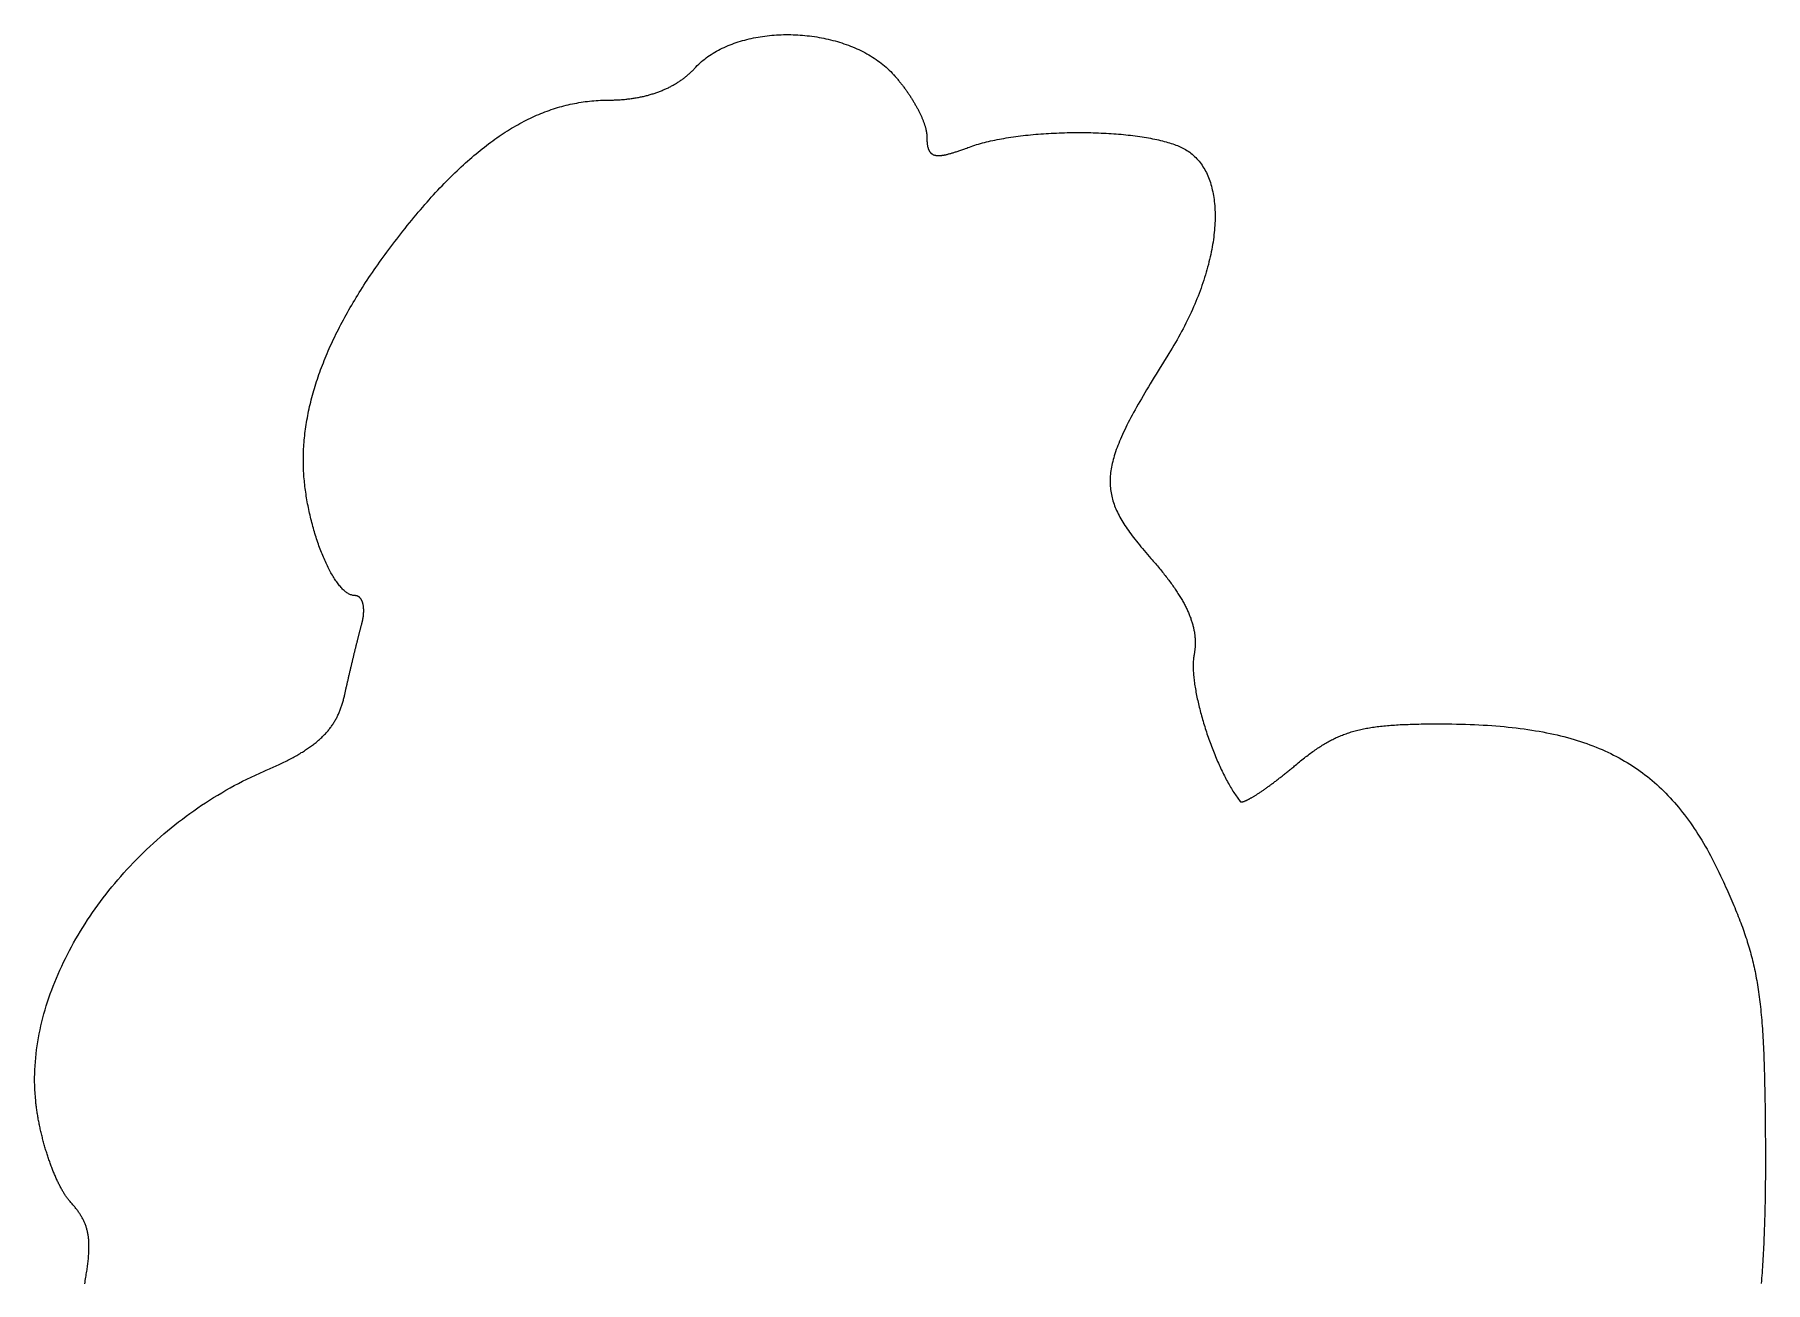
# Model space of a CAD drawing. Extents: x 106.2 to 144.7, y 114.2 to 169.2.
# Drawn here: x 106.52 to 144.71, y 141.69 to 169.22 of the extents above; entities that cross this region are included whole.
import ezdxf

# ---------------------------------------------------------------- set-up
doc = ezdxf.new("R2010")
doc.units = 0
doc.layers.get('0').update_dxf_attribs({"linetype": 'CONTINUOUS'})

msp = doc.modelspace()

# ---------------------------------------------------------------- linework, layer by layer
at = {"color": 7}
msp.add_polyline3d([(107.62, 141.66, 0), (107.627, 141.696, 0), (107.633, 141.732, 0), (107.639, 141.767, 0), (107.645, 141.802, 0), (107.651, 141.835, 0), (107.656, 141.869, 0), (107.662, 141.902, 0), (107.667, 141.934, 0), (107.671, 141.966, 0), (107.676, 141.997, 0), (107.68, 142.028, 0), (107.684, 142.058, 0), (107.688, 142.088, 0), (107.692, 142.117, 0), (107.695, 142.146, 0), (107.698, 142.175, 0), (107.701, 142.202, 0), (107.703, 142.23, 0), (107.705, 142.257, 0), (107.707, 142.284, 0), (107.709, 142.31, 0), (107.711, 142.336, 0), (107.712, 142.361, 0), (107.713, 142.386, 0), (107.714, 142.411, 0), (107.714, 142.435, 0), (107.715, 142.459, 0), (107.715, 142.482, 0), (107.714, 142.505, 0), (107.714, 142.528, 0), (107.713, 142.551, 0), (107.712, 142.573, 0), (107.711, 142.595, 0), (107.709, 142.616, 0), (107.708, 142.637, 0), (107.706, 142.658, 0), (107.703, 142.679, 0), (107.701, 142.699, 0), (107.698, 142.719, 0), (107.695, 142.739, 0), (107.691, 142.759, 0), (107.688, 142.778, 0), (107.684, 142.797, 0), (107.68, 142.816, 0), (107.675, 142.835, 0), (107.67, 142.853, 0), (107.665, 142.872, 0), (107.66, 142.89, 0), (107.655, 142.908, 0), (107.649, 142.925, 0), (107.643, 142.943, 0), (107.636, 142.96, 0), (107.63, 142.978, 0), (107.623, 142.995, 0), (107.616, 143.012, 0), (107.608, 143.029, 0), (107.6, 143.046, 0), (107.592, 143.062, 0), (107.584, 143.079, 0), (107.576, 143.095, 0), (107.567, 143.112, 0), (107.558, 143.128, 0), (107.548, 143.144, 0), (107.538, 143.161, 0), (107.528, 143.177, 0), (107.518, 143.193, 0), (107.508, 143.209, 0), (107.497, 143.225, 0), (107.486, 143.241, 0), (107.474, 143.258, 0), (107.463, 143.274, 0), (107.451, 143.29, 0), (107.438, 143.306, 0), (107.426, 143.322, 0), (107.413, 143.339, 0), (107.4, 143.355, 0), (107.386, 143.371, 0), (107.373, 143.388, 0), (107.358, 143.404, 0), (107.344, 143.421, 0), (107.33, 143.437, 0), (107.315, 143.454, 0), (107.3, 143.471, 0), (107.29, 143.482, 0), (107.28, 143.494, 0), (107.27, 143.506, 0), (107.26, 143.518, 0), (107.25, 143.531, 0), (107.24, 143.544, 0), (107.23, 143.558, 0), (107.22, 143.572, 0), (107.21, 143.586, 0), (107.2, 143.6, 0), (107.19, 143.615, 0), (107.18, 143.631, 0), (107.17, 143.646, 0), (107.16, 143.662, 0), (107.15, 143.679, 0), (107.14, 143.695, 0), (107.13, 143.712, 0), (107.12, 143.73, 0), (107.11, 143.747, 0), (107.1, 143.765, 0), (107.09, 143.784, 0), (107.081, 143.802, 0), (107.071, 143.821, 0), (107.061, 143.84, 0), (107.051, 143.859, 0), (107.042, 143.879, 0), (107.032, 143.899, 0), (107.022, 143.919, 0), (107.013, 143.94, 0), (107.003, 143.96, 0), (106.994, 143.981, 0), (106.984, 144.003, 0), (106.975, 144.024, 0), (106.965, 144.046, 0), (106.956, 144.068, 0), (106.947, 144.09, 0), (106.937, 144.112, 0), (106.928, 144.135, 0), (106.919, 144.158, 0), (106.91, 144.181, 0), (106.901, 144.204, 0), (106.892, 144.227, 0), (106.883, 144.251, 0), (106.874, 144.275, 0), (106.865, 144.298, 0), (106.857, 144.323, 0), (106.848, 144.347, 0), (106.84, 144.371, 0), (106.831, 144.396, 0), (106.823, 144.421, 0), (106.814, 144.446, 0), (106.806, 144.471, 0), (106.798, 144.496, 0), (106.79, 144.521, 0), (106.782, 144.547, 0), (106.774, 144.572, 0), (106.766, 144.598, 0), (106.758, 144.624, 0), (106.75, 144.65, 0), (106.743, 144.676, 0), (106.735, 144.702, 0), (106.728, 144.728, 0), (106.721, 144.755, 0), (106.713, 144.781, 0), (106.706, 144.808, 0), (106.699, 144.834, 0), (106.692, 144.861, 0), (106.686, 144.887, 0), (106.679, 144.914, 0), (106.672, 144.941, 0), (106.666, 144.968, 0), (106.659, 144.995, 0), (106.653, 145.022, 0), (106.647, 145.049, 0), (106.641, 145.076, 0), (106.635, 145.103, 0), (106.629, 145.13, 0), (106.624, 145.157, 0), (106.618, 145.184, 0), (106.613, 145.211, 0), (106.608, 145.238, 0), (106.602, 145.265, 0), (106.597, 145.292, 0), (106.593, 145.319, 0), (106.588, 145.346, 0), (106.583, 145.373, 0), (106.579, 145.4, 0), (106.574, 145.427, 0), (106.57, 145.453, 0), (106.566, 145.48, 0), (106.562, 145.507, 0), (106.559, 145.534, 0), (106.555, 145.56, 0), (106.552, 145.587, 0), (106.548, 145.613, 0), (106.545, 145.64, 0), (106.539, 145.692, 0), (106.531, 145.777, 0), (106.525, 145.863, 0), (106.52, 145.948, 0), (106.517, 146.034, 0), (106.515, 146.121, 0), (106.515, 146.207, 0), (106.517, 146.294, 0), (106.52, 146.381, 0), (106.525, 146.468, 0), (106.531, 146.556, 0), (106.539, 146.643, 0), (106.548, 146.731, 0), (106.559, 146.819, 0), (106.571, 146.907, 0), (106.585, 146.995, 0), (106.6, 147.083, 0), (106.617, 147.171, 0), (106.635, 147.26, 0), (106.654, 147.348, 0), (106.675, 147.436, 0), (106.697, 147.525, 0), (106.721, 147.613, 0), (106.746, 147.701, 0), (106.773, 147.789, 0), (106.801, 147.878, 0), (106.83, 147.966, 0), (106.861, 148.054, 0), (106.893, 148.142, 0), (106.926, 148.229, 0), (106.961, 148.317, 0), (106.996, 148.405, 0), (107.034, 148.492, 0), (107.072, 148.579, 0), (107.112, 148.666, 0), (107.153, 148.753, 0), (107.195, 148.839, 0), (107.238, 148.925, 0), (107.283, 149.011, 0), (107.329, 149.097, 0), (107.376, 149.182, 0), (107.424, 149.267, 0), (107.474, 149.352, 0), (107.524, 149.436, 0), (107.576, 149.52, 0), (107.629, 149.603, 0), (107.683, 149.687, 0), (107.738, 149.769, 0), (107.794, 149.852, 0), (107.852, 149.933, 0), (107.91, 150.015, 0), (107.97, 150.096, 0), (108.03, 150.176, 0), (108.092, 150.256, 0), (108.155, 150.335, 0), (108.219, 150.414, 0), (108.283, 150.492, 0), (108.349, 150.57, 0), (108.416, 150.647, 0), (108.484, 150.723, 0), (108.552, 150.799, 0), (108.622, 150.874, 0), (108.693, 150.949, 0), (108.764, 151.023, 0), (108.837, 151.096, 0), (108.91, 151.168, 0), (108.985, 151.24, 0), (109.06, 151.311, 0), (109.136, 151.381, 0), (109.213, 151.45, 0), (109.291, 151.519, 0), (109.369, 151.587, 0), (109.449, 151.654, 0), (109.529, 151.72, 0), (109.611, 151.785, 0), (109.693, 151.849, 0), (109.775, 151.913, 0), (109.859, 151.975, 0), (109.943, 152.037, 0), (110.029, 152.098, 0), (110.114, 152.158, 0), (110.201, 152.216, 0), (110.288, 152.274, 0), (110.376, 152.331, 0), (110.465, 152.387, 0), (110.555, 152.442, 0), (110.645, 152.495, 0), (110.736, 152.548, 0), (110.827, 152.599, 0), (110.919, 152.65, 0), (111.012, 152.699, 0), (111.105, 152.747, 0), (111.2, 152.794, 0), (111.294, 152.84, 0), (111.389, 152.885, 0), (111.485, 152.928, 0), (111.582, 152.971, 0), (111.626, 152.99, 0), (111.661, 153.005, 0), (111.696, 153.02, 0), (111.73, 153.036, 0), (111.764, 153.051, 0), (111.797, 153.066, 0), (111.83, 153.081, 0), (111.862, 153.096, 0), (111.894, 153.111, 0), (111.926, 153.126, 0), (111.957, 153.14, 0), (111.988, 153.155, 0), (112.018, 153.17, 0), (112.048, 153.185, 0), (112.077, 153.2, 0), (112.106, 153.215, 0), (112.135, 153.229, 0), (112.163, 153.244, 0), (112.191, 153.259, 0), (112.218, 153.274, 0), (112.245, 153.289, 0), (112.272, 153.303, 0), (112.298, 153.318, 0), (112.324, 153.333, 0), (112.349, 153.348, 0), (112.374, 153.363, 0), (112.399, 153.378, 0), (112.423, 153.392, 0), (112.447, 153.407, 0), (112.47, 153.422, 0), (112.494, 153.437, 0), (112.516, 153.452, 0), (112.539, 153.467, 0), (112.561, 153.482, 0), (112.583, 153.498, 0), (112.604, 153.513, 0), (112.625, 153.528, 0), (112.646, 153.543, 0), (112.666, 153.558, 0), (112.686, 153.574, 0), (112.705, 153.589, 0), (112.725, 153.605, 0), (112.744, 153.62, 0), (112.762, 153.636, 0), (112.781, 153.652, 0), (112.798, 153.667, 0), (112.816, 153.683, 0), (112.833, 153.699, 0), (112.85, 153.715, 0), (112.867, 153.731, 0), (112.883, 153.747, 0), (112.9, 153.763, 0), (112.915, 153.78, 0), (112.931, 153.796, 0), (112.946, 153.813, 0), (112.961, 153.829, 0), (112.975, 153.846, 0), (112.99, 153.863, 0), (113.004, 153.88, 0), (113.017, 153.897, 0), (113.031, 153.914, 0), (113.044, 153.931, 0), (113.057, 153.948, 0), (113.069, 153.966, 0), (113.082, 153.983, 0), (113.094, 154.001, 0), (113.105, 154.019, 0), (113.117, 154.037, 0), (113.128, 154.055, 0), (113.139, 154.073, 0), (113.15, 154.092, 0), (113.16, 154.11, 0), (113.171, 154.129, 0), (113.181, 154.148, 0), (113.19, 154.167, 0), (113.2, 154.186, 0), (113.209, 154.205, 0), (113.218, 154.224, 0), (113.227, 154.244, 0), (113.236, 154.264, 0), (113.244, 154.284, 0), (113.252, 154.304, 0), (113.26, 154.324, 0), (113.268, 154.344, 0), (113.275, 154.365, 0), (113.283, 154.386, 0), (113.29, 154.407, 0), (113.297, 154.428, 0), (113.303, 154.449, 0), (113.31, 154.471, 0), (113.316, 154.492, 0), (113.322, 154.514, 0), (113.328, 154.536, 0), (113.334, 154.559, 0), (113.339, 154.581, 0), (113.345, 154.604, 0), (113.35, 154.625, 0), (113.353, 154.642, 0), (113.357, 154.659, 0), (113.361, 154.677, 0), (113.365, 154.694, 0), (113.369, 154.711, 0), (113.373, 154.729, 0), (113.377, 154.746, 0), (113.381, 154.764, 0), (113.385, 154.782, 0), (113.389, 154.799, 0), (113.393, 154.817, 0), (113.397, 154.835, 0), (113.401, 154.853, 0), (113.405, 154.871, 0), (113.409, 154.89, 0), (113.414, 154.908, 0), (113.418, 154.926, 0), (113.422, 154.944, 0), (113.426, 154.963, 0), (113.431, 154.981, 0), (113.435, 155, 0), (113.439, 155.018, 0), (113.443, 155.037, 0), (113.448, 155.055, 0), (113.452, 155.074, 0), (113.456, 155.092, 0), (113.461, 155.111, 0), (113.465, 155.13, 0), (113.47, 155.148, 0), (113.474, 155.167, 0), (113.478, 155.185, 0), (113.483, 155.204, 0), (113.487, 155.223, 0), (113.491, 155.241, 0), (113.496, 155.26, 0), (113.5, 155.279, 0), (113.505, 155.297, 0), (113.509, 155.316, 0), (113.514, 155.334, 0), (113.518, 155.353, 0), (113.522, 155.371, 0), (113.527, 155.39, 0), (113.531, 155.408, 0), (113.536, 155.426, 0), (113.54, 155.445, 0), (113.544, 155.463, 0), (113.549, 155.481, 0), (113.553, 155.499, 0), (113.557, 155.517, 0), (113.562, 155.535, 0), (113.566, 155.553, 0), (113.57, 155.571, 0), (113.575, 155.588, 0), (113.579, 155.606, 0), (113.583, 155.624, 0), (113.588, 155.641, 0), (113.592, 155.659, 0), (113.596, 155.676, 0), (113.6, 155.693, 0), (113.605, 155.71, 0), (113.609, 155.727, 0), (113.613, 155.744, 0), (113.617, 155.761, 0), (113.621, 155.777, 0), (113.625, 155.794, 0), (113.629, 155.81, 0), (113.633, 155.826, 0), (113.637, 155.842, 0), (113.641, 155.858, 0), (113.645, 155.874, 0), (113.649, 155.89, 0), (113.653, 155.905, 0), (113.657, 155.921, 0), (113.661, 155.936, 0), (113.665, 155.951, 0), (113.668, 155.966, 0), (113.672, 155.98, 0), (113.676, 155.995, 0), (113.679, 156.009, 0), (113.683, 156.023, 0), (113.687, 156.037, 0), (113.69, 156.051, 0), (113.694, 156.065, 0), (113.697, 156.078, 0), (113.701, 156.091, 0), (113.704, 156.104, 0), (113.707, 156.117, 0), (113.711, 156.13, 0), (113.714, 156.142, 0), (113.717, 156.154, 0), (113.72, 156.166, 0), (113.723, 156.178, 0), (113.726, 156.189, 0), (113.729, 156.201, 0), (113.732, 156.212, 0), (113.735, 156.222, 0), (113.738, 156.233, 0), (113.741, 156.243, 0), (113.743, 156.254, 0), (113.746, 156.264, 0), (113.748, 156.275, 0), (113.751, 156.285, 0), (113.753, 156.295, 0), (113.755, 156.305, 0), (113.757, 156.316, 0), (113.759, 156.326, 0), (113.761, 156.336, 0), (113.763, 156.346, 0), (113.764, 156.356, 0), (113.766, 156.366, 0), (113.767, 156.375, 0), (113.769, 156.385, 0), (113.77, 156.395, 0), (113.771, 156.405, 0), (113.772, 156.414, 0), (113.773, 156.424, 0), (113.774, 156.433, 0), (113.774, 156.443, 0), (113.775, 156.452, 0), (113.776, 156.461, 0), (113.776, 156.47, 0), (113.777, 156.479, 0), (113.777, 156.488, 0), (113.777, 156.497, 0), (113.777, 156.506, 0), (113.777, 156.515, 0), (113.777, 156.524, 0), (113.777, 156.532, 0), (113.777, 156.541, 0), (113.776, 156.549, 0), (113.776, 156.558, 0), (113.775, 156.566, 0), (113.774, 156.574, 0), (113.774, 156.582, 0), (113.773, 156.59, 0), (113.772, 156.598, 0), (113.771, 156.606, 0), (113.77, 156.613, 0), (113.769, 156.621, 0), (113.767, 156.629, 0), (113.766, 156.636, 0), (113.765, 156.643, 0), (113.763, 156.65, 0), (113.762, 156.657, 0), (113.76, 156.664, 0), (113.758, 156.671, 0), (113.756, 156.678, 0), (113.754, 156.685, 0), (113.752, 156.691, 0), (113.75, 156.698, 0), (113.748, 156.704, 0), (113.745, 156.71, 0), (113.743, 156.716, 0), (113.741, 156.722, 0), (113.738, 156.728, 0), (113.735, 156.733, 0), (113.733, 156.739, 0), (113.73, 156.744, 0), (113.727, 156.75, 0), (113.724, 156.755, 0), (113.721, 156.76, 0), (113.718, 156.765, 0), (113.715, 156.77, 0), (113.711, 156.774, 0), (113.708, 156.779, 0), (113.705, 156.783, 0), (113.701, 156.787, 0), (113.698, 156.791, 0), (113.694, 156.795, 0), (113.69, 156.799, 0), (113.686, 156.803, 0), (113.682, 156.806, 0), (113.678, 156.81, 0), (113.674, 156.813, 0), (113.67, 156.816, 0), (113.666, 156.819, 0), (113.662, 156.822, 0), (113.657, 156.824, 0), (113.653, 156.827, 0), (113.648, 156.829, 0), (113.644, 156.831, 0), (113.639, 156.833, 0), (113.635, 156.835, 0), (113.63, 156.836, 0), (113.625, 156.838, 0), (113.62, 156.839, 0), (113.615, 156.84, 0), (113.61, 156.841, 0), (113.605, 156.842, 0), (113.599, 156.843, 0), (113.594, 156.843, 0), (113.589, 156.843, 0), (113.583, 156.843, 0), (113.567, 156.844, 0), (113.552, 156.846, 0), (113.536, 156.848, 0), (113.52, 156.852, 0), (113.504, 156.857, 0), (113.488, 156.863, 0), (113.473, 156.869, 0), (113.457, 156.877, 0), (113.44, 156.886, 0), (113.424, 156.895, 0), (113.408, 156.906, 0), (113.392, 156.917, 0), (113.376, 156.93, 0), (113.36, 156.943, 0), (113.343, 156.957, 0), (113.327, 156.973, 0), (113.311, 156.988, 0), (113.295, 157.005, 0), (113.278, 157.023, 0), (113.262, 157.041, 0), (113.246, 157.061, 0), (113.229, 157.081, 0), (113.213, 157.101, 0), (113.197, 157.123, 0), (113.181, 157.145, 0), (113.165, 157.168, 0), (113.149, 157.192, 0), (113.133, 157.216, 0), (113.117, 157.242, 0), (113.101, 157.267, 0), (113.085, 157.294, 0), (113.069, 157.321, 0), (113.054, 157.349, 0), (113.038, 157.377, 0), (113.022, 157.406, 0), (113.007, 157.436, 0), (112.992, 157.466, 0), (112.976, 157.497, 0), (112.961, 157.528, 0), (112.946, 157.56, 0), (112.931, 157.593, 0), (112.917, 157.626, 0), (112.902, 157.659, 0), (112.887, 157.693, 0), (112.873, 157.727, 0), (112.859, 157.762, 0), (112.845, 157.798, 0), (112.831, 157.833, 0), (112.817, 157.869, 0), (112.803, 157.906, 0), (112.79, 157.943, 0), (112.777, 157.98, 0), (112.764, 158.018, 0), (112.751, 158.056, 0), (112.738, 158.095, 0), (112.726, 158.133, 0), (112.713, 158.172, 0), (112.701, 158.212, 0), (112.689, 158.251, 0), (112.678, 158.291, 0), (112.666, 158.331, 0), (112.655, 158.372, 0), (112.644, 158.412, 0), (112.633, 158.453, 0), (112.623, 158.494, 0), (112.612, 158.536, 0), (112.602, 158.577, 0), (112.592, 158.619, 0), (112.583, 158.66, 0), (112.574, 158.702, 0), (112.565, 158.744, 0), (112.556, 158.786, 0), (112.548, 158.828, 0), (112.54, 158.871, 0), (112.532, 158.913, 0), (112.524, 158.955, 0), (112.517, 158.998, 0), (112.51, 159.04, 0), (112.504, 159.083, 0), (112.497, 159.125, 0), (112.491, 159.168, 0), (112.486, 159.21, 0), (112.481, 159.253, 0), (112.476, 159.295, 0), (112.471, 159.337, 0), (112.467, 159.379, 0), (112.463, 159.421, 0), (112.459, 159.463, 0), (112.456, 159.505, 0), (112.453, 159.547, 0), (112.451, 159.589, 0), (112.449, 159.63, 0), (112.447, 159.671, 0), (112.446, 159.712, 0), (112.445, 159.753, 0), (112.445, 159.794, 0), (112.445, 159.838, 0), (112.445, 159.886, 0), (112.446, 159.934, 0), (112.448, 159.982, 0), (112.45, 160.03, 0), (112.452, 160.079, 0), (112.455, 160.127, 0), (112.458, 160.176, 0), (112.462, 160.224, 0), (112.466, 160.273, 0), (112.47, 160.322, 0), (112.475, 160.371, 0), (112.481, 160.42, 0), (112.487, 160.469, 0), (112.493, 160.518, 0), (112.5, 160.567, 0), (112.508, 160.616, 0), (112.516, 160.666, 0), (112.524, 160.715, 0), (112.533, 160.765, 0), (112.542, 160.814, 0), (112.552, 160.864, 0), (112.562, 160.914, 0), (112.573, 160.964, 0), (112.584, 161.014, 0), (112.596, 161.064, 0), (112.608, 161.114, 0), (112.62, 161.164, 0), (112.634, 161.214, 0), (112.647, 161.265, 0), (112.661, 161.315, 0), (112.676, 161.366, 0), (112.69, 161.417, 0), (112.706, 161.467, 0), (112.722, 161.518, 0), (112.738, 161.569, 0), (112.755, 161.62, 0), (112.772, 161.671, 0), (112.79, 161.723, 0), (112.808, 161.774, 0), (112.827, 161.826, 0), (112.846, 161.877, 0), (112.866, 161.929, 0), (112.886, 161.981, 0), (112.907, 162.032, 0), (112.928, 162.084, 0), (112.949, 162.137, 0), (112.971, 162.189, 0), (112.994, 162.241, 0), (113.017, 162.293, 0), (113.04, 162.346, 0), (113.064, 162.399, 0), (113.089, 162.451, 0), (113.114, 162.504, 0), (113.139, 162.557, 0), (113.165, 162.61, 0), (113.191, 162.663, 0), (113.218, 162.716, 0), (113.246, 162.77, 0), (113.273, 162.823, 0), (113.302, 162.877, 0), (113.33, 162.93, 0), (113.36, 162.984, 0), (113.389, 163.038, 0), (113.419, 163.092, 0), (113.45, 163.146, 0), (113.481, 163.201, 0), (113.513, 163.255, 0), (113.545, 163.31, 0), (113.578, 163.364, 0), (113.611, 163.419, 0), (113.644, 163.474, 0), (113.678, 163.529, 0), (113.713, 163.584, 0), (113.748, 163.639, 0), (113.783, 163.694, 0), (113.819, 163.75, 0), (113.856, 163.805, 0), (113.893, 163.861, 0), (113.93, 163.917, 0), (113.968, 163.973, 0), (114.006, 164.029, 0), (114.045, 164.085, 0), (114.085, 164.142, 0), (114.125, 164.198, 0), (114.165, 164.255, 0), (114.206, 164.311, 0), (114.247, 164.368, 0), (114.289, 164.425, 0), (114.331, 164.482, 0), (114.374, 164.54, 0), (114.417, 164.597, 0), (114.461, 164.654, 0), (114.505, 164.712, 0), (114.55, 164.77, 0), (114.595, 164.828, 0), (114.641, 164.886, 0), (114.69, 164.947, 0), (114.739, 165.008, 0), (114.787, 165.068, 0), (114.836, 165.128, 0), (114.884, 165.187, 0), (114.933, 165.245, 0), (114.981, 165.302, 0), (115.03, 165.359, 0), (115.078, 165.415, 0), (115.126, 165.47, 0), (115.174, 165.525, 0), (115.221, 165.579, 0), (115.269, 165.632, 0), (115.317, 165.685, 0), (115.364, 165.736, 0), (115.412, 165.788, 0), (115.459, 165.838, 0), (115.507, 165.888, 0), (115.554, 165.937, 0), (115.601, 165.985, 0), (115.648, 166.033, 0), (115.695, 166.08, 0), (115.742, 166.127, 0), (115.789, 166.172, 0), (115.836, 166.217, 0), (115.883, 166.262, 0), (115.93, 166.305, 0), (115.976, 166.348, 0), (116.023, 166.391, 0), (116.069, 166.432, 0), (116.116, 166.473, 0), (116.162, 166.514, 0), (116.209, 166.553, 0), (116.255, 166.592, 0), (116.301, 166.631, 0), (116.348, 166.668, 0), (116.394, 166.705, 0), (116.44, 166.742, 0), (116.486, 166.777, 0), (116.533, 166.812, 0), (116.579, 166.847, 0), (116.625, 166.881, 0), (116.671, 166.914, 0), (116.717, 166.946, 0), (116.763, 166.978, 0), (116.809, 167.009, 0), (116.855, 167.04, 0), (116.901, 167.069, 0), (116.947, 167.099, 0), (116.993, 167.127, 0), (117.039, 167.155, 0), (117.085, 167.183, 0), (117.131, 167.209, 0), (117.177, 167.235, 0), (117.223, 167.261, 0), (117.269, 167.285, 0), (117.315, 167.31, 0), (117.362, 167.333, 0), (117.408, 167.356, 0), (117.454, 167.378, 0), (117.5, 167.4, 0), (117.546, 167.421, 0), (117.592, 167.441, 0), (117.638, 167.461, 0), (117.685, 167.48, 0), (117.731, 167.499, 0), (117.777, 167.517, 0), (117.823, 167.534, 0), (117.87, 167.551, 0), (117.916, 167.567, 0), (117.963, 167.583, 0), (118.009, 167.597, 0), (118.056, 167.612, 0), (118.102, 167.625, 0), (118.149, 167.638, 0), (118.196, 167.651, 0), (118.243, 167.663, 0), (118.289, 167.674, 0), (118.336, 167.685, 0), (118.383, 167.695, 0), (118.43, 167.704, 0), (118.477, 167.713, 0), (118.525, 167.722, 0), (118.572, 167.729, 0), (118.619, 167.737, 0), (118.667, 167.743, 0), (118.714, 167.749, 0), (118.762, 167.755, 0), (118.809, 167.759, 0), (118.857, 167.764, 0), (118.905, 167.767, 0), (118.953, 167.77, 0), (119.001, 167.773, 0), (119.049, 167.775, 0), (119.097, 167.776, 0), (119.146, 167.777, 0), (119.188, 167.777, 0), (119.213, 167.777, 0), (119.239, 167.778, 0), (119.264, 167.778, 0), (119.289, 167.779, 0), (119.314, 167.78, 0), (119.339, 167.78, 0), (119.363, 167.782, 0), (119.388, 167.783, 0), (119.413, 167.784, 0), (119.437, 167.786, 0), (119.462, 167.788, 0), (119.486, 167.79, 0), (119.51, 167.792, 0), (119.534, 167.794, 0), (119.558, 167.796, 0), (119.582, 167.799, 0), (119.606, 167.802, 0), (119.629, 167.804, 0), (119.653, 167.807, 0), (119.676, 167.811, 0), (119.7, 167.814, 0), (119.723, 167.817, 0), (119.746, 167.821, 0), (119.769, 167.825, 0), (119.792, 167.829, 0), (119.815, 167.833, 0), (119.837, 167.837, 0), (119.86, 167.841, 0), (119.882, 167.846, 0), (119.905, 167.851, 0), (119.927, 167.855, 0), (119.949, 167.86, 0), (119.971, 167.866, 0), (119.993, 167.871, 0), (120.015, 167.876, 0), (120.036, 167.882, 0), (120.058, 167.888, 0), (120.079, 167.894, 0), (120.101, 167.9, 0), (120.122, 167.906, 0), (120.143, 167.912, 0), (120.164, 167.919, 0), (120.184, 167.925, 0), (120.205, 167.932, 0), (120.226, 167.939, 0), (120.246, 167.946, 0), (120.266, 167.953, 0), (120.286, 167.961, 0), (120.306, 167.968, 0), (120.326, 167.976, 0), (120.346, 167.984, 0), (120.366, 167.992, 0), (120.385, 168, 0), (120.404, 168.008, 0), (120.424, 168.016, 0), (120.443, 168.025, 0), (120.462, 168.034, 0), (120.48, 168.042, 0), (120.499, 168.051, 0), (120.517, 168.06, 0), (120.536, 168.07, 0), (120.554, 168.079, 0), (120.572, 168.089, 0), (120.59, 168.098, 0), (120.608, 168.108, 0), (120.626, 168.118, 0), (120.643, 168.128, 0), (120.66, 168.138, 0), (120.678, 168.149, 0), (120.695, 168.159, 0), (120.712, 168.17, 0), (120.728, 168.181, 0), (120.745, 168.192, 0), (120.761, 168.203, 0), (120.778, 168.214, 0), (120.794, 168.225, 0), (120.81, 168.237, 0), (120.826, 168.248, 0), (120.841, 168.26, 0), (120.857, 168.272, 0), (120.872, 168.284, 0), (120.888, 168.296, 0), (120.903, 168.308, 0), (120.918, 168.321, 0), (120.932, 168.333, 0), (120.947, 168.346, 0), (120.961, 168.359, 0), (120.976, 168.372, 0), (120.99, 168.385, 0), (121.004, 168.398, 0), (121.017, 168.412, 0), (121.031, 168.425, 0), (121.044, 168.439, 0), (121.058, 168.452, 0), (121.071, 168.466, 0), (121.084, 168.48, 0), (121.108, 168.506, 0), (121.138, 168.538, 0), (121.169, 168.568, 0), (121.201, 168.598, 0), (121.233, 168.627, 0), (121.267, 168.655, 0), (121.301, 168.683, 0), (121.336, 168.71, 0), (121.373, 168.736, 0), (121.409, 168.762, 0), (121.447, 168.786, 0), (121.485, 168.811, 0), (121.524, 168.834, 0), (121.564, 168.857, 0), (121.604, 168.879, 0), (121.646, 168.9, 0), (121.687, 168.921, 0), (121.73, 168.941, 0), (121.773, 168.96, 0), (121.816, 168.979, 0), (121.86, 168.997, 0), (121.905, 169.014, 0), (121.95, 169.031, 0), (121.996, 169.047, 0), (122.042, 169.062, 0), (122.089, 169.076, 0), (122.136, 169.09, 0), (122.184, 169.103, 0), (122.232, 169.116, 0), (122.28, 169.127, 0), (122.329, 169.138, 0), (122.378, 169.149, 0), (122.428, 169.158, 0), (122.478, 169.167, 0), (122.528, 169.176, 0), (122.578, 169.183, 0), (122.629, 169.19, 0), (122.68, 169.196, 0), (122.731, 169.202, 0), (122.782, 169.207, 0), (122.834, 169.211, 0), (122.886, 169.215, 0), (122.937, 169.217, 0), (122.989, 169.219, 0), (123.042, 169.221, 0), (123.094, 169.222, 0), (123.146, 169.222, 0), (123.199, 169.221, 0), (123.251, 169.22, 0), (123.303, 169.218, 0), (123.356, 169.215, 0), (123.408, 169.212, 0), (123.461, 169.208, 0), (123.513, 169.204, 0), (123.565, 169.198, 0), (123.617, 169.192, 0), (123.669, 169.186, 0), (123.721, 169.178, 0), (123.773, 169.17, 0), (123.824, 169.162, 0), (123.876, 169.152, 0), (123.927, 169.142, 0), (123.978, 169.132, 0), (124.029, 169.12, 0), (124.079, 169.108, 0), (124.129, 169.095, 0), (124.179, 169.082, 0), (124.229, 169.068, 0), (124.278, 169.053, 0), (124.327, 169.038, 0), (124.375, 169.022, 0), (124.423, 169.005, 0), (124.471, 168.988, 0), (124.518, 168.97, 0), (124.565, 168.951, 0), (124.611, 168.931, 0), (124.657, 168.911, 0), (124.702, 168.891, 0), (124.747, 168.869, 0), (124.791, 168.847, 0), (124.834, 168.825, 0), (124.877, 168.801, 0), (124.92, 168.777, 0), (124.961, 168.752, 0), (125.003, 168.727, 0), (125.043, 168.701, 0), (125.083, 168.674, 0), (125.122, 168.647, 0), (125.16, 168.619, 0), (125.198, 168.59, 0), (125.235, 168.561, 0), (125.271, 168.531, 0), (125.306, 168.501, 0), (125.34, 168.469, 0), (125.374, 168.437, 0), (125.407, 168.405, 0), (125.437, 168.373, 0), (125.45, 168.359, 0), (125.463, 168.345, 0), (125.476, 168.331, 0), (125.489, 168.316, 0), (125.502, 168.302, 0), (125.515, 168.287, 0), (125.528, 168.273, 0), (125.54, 168.258, 0), (125.553, 168.243, 0), (125.565, 168.228, 0), (125.578, 168.213, 0), (125.59, 168.198, 0), (125.603, 168.183, 0), (125.615, 168.168, 0), (125.627, 168.152, 0), (125.639, 168.137, 0), (125.651, 168.122, 0), (125.663, 168.106, 0), (125.675, 168.09, 0), (125.687, 168.075, 0), (125.699, 168.059, 0), (125.71, 168.043, 0), (125.722, 168.028, 0), (125.733, 168.012, 0), (125.745, 167.996, 0), (125.756, 167.98, 0), (125.767, 167.964, 0), (125.778, 167.948, 0), (125.789, 167.932, 0), (125.8, 167.916, 0), (125.811, 167.9, 0), (125.821, 167.884, 0), (125.832, 167.868, 0), (125.842, 167.852, 0), (125.853, 167.836, 0), (125.863, 167.82, 0), (125.873, 167.804, 0), (125.883, 167.788, 0), (125.893, 167.772, 0), (125.903, 167.756, 0), (125.912, 167.74, 0), (125.922, 167.724, 0), (125.931, 167.708, 0), (125.94, 167.692, 0), (125.949, 167.676, 0), (125.958, 167.66, 0), (125.967, 167.645, 0), (125.976, 167.629, 0), (125.985, 167.613, 0), (125.993, 167.597, 0), (126.001, 167.582, 0), (126.01, 167.566, 0), (126.018, 167.55, 0), (126.026, 167.535, 0), (126.033, 167.519, 0), (126.041, 167.504, 0), (126.048, 167.489, 0), (126.056, 167.473, 0), (126.063, 167.458, 0), (126.07, 167.443, 0), (126.077, 167.428, 0), (126.083, 167.413, 0), (126.09, 167.398, 0), (126.096, 167.383, 0), (126.102, 167.369, 0), (126.108, 167.354, 0), (126.114, 167.34, 0), (126.12, 167.325, 0), (126.125, 167.311, 0), (126.131, 167.297, 0), (126.136, 167.283, 0), (126.141, 167.269, 0), (126.146, 167.255, 0), (126.15, 167.241, 0), (126.155, 167.228, 0), (126.159, 167.214, 0), (126.163, 167.201, 0), (126.167, 167.188, 0), (126.171, 167.175, 0), (126.174, 167.162, 0), (126.178, 167.149, 0), (126.181, 167.136, 0), (126.184, 167.124, 0), (126.186, 167.111, 0), (126.189, 167.099, 0), (126.191, 167.087, 0), (126.193, 167.075, 0), (126.195, 167.064, 0), (126.197, 167.052, 0), (126.199, 167.041, 0), (126.2, 167.03, 0), (126.201, 167.019, 0), (126.202, 167.008, 0), (126.203, 166.997, 0), (126.203, 166.987, 0), (126.203, 166.977, 0), (126.203, 166.964, 0), (126.203, 166.95, 0), (126.204, 166.935, 0), (126.204, 166.921, 0), (126.204, 166.907, 0), (126.205, 166.894, 0), (126.206, 166.88, 0), (126.206, 166.867, 0), (126.207, 166.855, 0), (126.208, 166.842, 0), (126.209, 166.83, 0), (126.211, 166.818, 0), (126.212, 166.806, 0), (126.214, 166.795, 0), (126.215, 166.784, 0), (126.217, 166.773, 0), (126.219, 166.762, 0), (126.221, 166.752, 0), (126.224, 166.742, 0), (126.226, 166.732, 0), (126.229, 166.723, 0), (126.232, 166.713, 0), (126.234, 166.705, 0), (126.238, 166.696, 0), (126.241, 166.687, 0), (126.244, 166.679, 0), (126.248, 166.671, 0), (126.252, 166.664, 0), (126.256, 166.656, 0), (126.26, 166.649, 0), (126.264, 166.642, 0), (126.269, 166.636, 0), (126.273, 166.629, 0), (126.278, 166.623, 0), (126.283, 166.618, 0), (126.289, 166.612, 0), (126.294, 166.607, 0), (126.3, 166.602, 0), (126.306, 166.597, 0), (126.312, 166.592, 0), (126.318, 166.588, 0), (126.325, 166.584, 0), (126.332, 166.58, 0), (126.339, 166.577, 0), (126.346, 166.573, 0), (126.354, 166.57, 0), (126.361, 166.568, 0), (126.369, 166.565, 0), (126.377, 166.563, 0), (126.386, 166.561, 0), (126.394, 166.559, 0), (126.403, 166.557, 0), (126.413, 166.556, 0), (126.422, 166.555, 0), (126.432, 166.554, 0), (126.442, 166.554, 0), (126.452, 166.553, 0), (126.462, 166.553, 0), (126.473, 166.553, 0), (126.484, 166.554, 0), (126.495, 166.554, 0), (126.507, 166.555, 0), (126.518, 166.556, 0), (126.531, 166.558, 0), (126.543, 166.559, 0), (126.556, 166.561, 0), (126.569, 166.563, 0), (126.582, 166.565, 0), (126.595, 166.568, 0), (126.609, 166.571, 0), (126.623, 166.573, 0), (126.638, 166.577, 0), (126.652, 166.58, 0), (126.668, 166.584, 0), (126.683, 166.588, 0), (126.699, 166.592, 0), (126.715, 166.596, 0), (126.731, 166.601, 0), (126.747, 166.605, 0), (126.764, 166.61, 0), (126.782, 166.616, 0), (126.799, 166.621, 0), (126.817, 166.627, 0), (126.836, 166.633, 0), (126.854, 166.639, 0), (126.873, 166.645, 0), (126.893, 166.652, 0), (126.912, 166.658, 0), (126.932, 166.665, 0), (126.953, 166.672, 0), (126.973, 166.68, 0), (126.994, 166.688, 0), (127.016, 166.695, 0), (127.038, 166.703, 0), (127.06, 166.712, 0), (127.083, 166.72, 0), (127.105, 166.729, 0), (127.141, 166.742, 0), (127.179, 166.756, 0), (127.219, 166.769, 0), (127.259, 166.782, 0), (127.3, 166.795, 0), (127.342, 166.807, 0), (127.384, 166.819, 0), (127.428, 166.831, 0), (127.472, 166.843, 0), (127.517, 166.854, 0), (127.563, 166.865, 0), (127.61, 166.876, 0), (127.657, 166.886, 0), (127.705, 166.896, 0), (127.754, 166.906, 0), (127.803, 166.915, 0), (127.853, 166.924, 0), (127.904, 166.933, 0), (127.955, 166.942, 0), (128.007, 166.95, 0), (128.059, 166.958, 0), (128.112, 166.966, 0), (128.165, 166.973, 0), (128.218, 166.98, 0), (128.273, 166.987, 0), (128.327, 166.994, 0), (128.382, 167, 0), (128.437, 167.006, 0), (128.493, 167.011, 0), (128.549, 167.017, 0), (128.605, 167.022, 0), (128.662, 167.026, 0), (128.719, 167.031, 0), (128.776, 167.035, 0), (128.833, 167.039, 0), (128.891, 167.042, 0), (128.949, 167.045, 0), (129.006, 167.048, 0), (129.064, 167.051, 0), (129.122, 167.053, 0), (129.181, 167.056, 0), (129.239, 167.057, 0), (129.297, 167.059, 0), (129.355, 167.06, 0), (129.414, 167.061, 0), (129.472, 167.061, 0), (129.53, 167.062, 0), (129.588, 167.062, 0), (129.646, 167.061, 0), (129.704, 167.061, 0), (129.762, 167.06, 0), (129.82, 167.059, 0), (129.877, 167.057, 0), (129.934, 167.056, 0), (129.991, 167.054, 0), (130.048, 167.051, 0), (130.104, 167.049, 0), (130.161, 167.046, 0), (130.216, 167.043, 0), (130.272, 167.039, 0), (130.327, 167.035, 0), (130.382, 167.031, 0), (130.436, 167.027, 0), (130.49, 167.022, 0), (130.543, 167.017, 0), (130.596, 167.012, 0), (130.649, 167.006, 0), (130.701, 167, 0), (130.752, 166.994, 0), (130.803, 166.988, 0), (130.853, 166.981, 0), (130.903, 166.974, 0), (130.952, 166.967, 0), (131, 166.959, 0), (131.048, 166.951, 0), (131.095, 166.943, 0), (131.141, 166.935, 0), (131.186, 166.926, 0), (131.231, 166.917, 0), (131.275, 166.908, 0), (131.318, 166.898, 0), (131.36, 166.888, 0), (131.402, 166.878, 0), (131.442, 166.867, 0), (131.482, 166.857, 0), (131.521, 166.845, 0), (131.558, 166.834, 0), (131.595, 166.822, 0), (131.631, 166.811, 0), (131.666, 166.798, 0), (131.699, 166.786, 0), (131.732, 166.773, 0), (131.764, 166.76, 0), (131.794, 166.746, 0), (131.823, 166.733, 0), (131.852, 166.719, 0), (131.88, 166.704, 0), (131.912, 166.686, 0), (131.943, 166.667, 0), (131.973, 166.647, 0), (132.003, 166.626, 0), (132.031, 166.604, 0), (132.059, 166.581, 0), (132.087, 166.558, 0), (132.113, 166.533, 0), (132.139, 166.508, 0), (132.164, 166.482, 0), (132.188, 166.455, 0), (132.211, 166.427, 0), (132.234, 166.399, 0), (132.256, 166.369, 0), (132.277, 166.339, 0), (132.297, 166.308, 0), (132.317, 166.276, 0), (132.335, 166.243, 0), (132.354, 166.21, 0), (132.371, 166.176, 0), (132.388, 166.141, 0), (132.403, 166.106, 0), (132.418, 166.069, 0), (132.433, 166.032, 0), (132.446, 165.995, 0), (132.459, 165.956, 0), (132.471, 165.917, 0), (132.483, 165.878, 0), (132.493, 165.837, 0), (132.503, 165.796, 0), (132.512, 165.755, 0), (132.521, 165.712, 0), (132.528, 165.669, 0), (132.535, 165.626, 0), (132.541, 165.582, 0), (132.547, 165.537, 0), (132.551, 165.492, 0), (132.555, 165.446, 0), (132.558, 165.4, 0), (132.561, 165.353, 0), (132.562, 165.305, 0), (132.563, 165.258, 0), (132.564, 165.209, 0), (132.563, 165.16, 0), (132.562, 165.111, 0), (132.56, 165.061, 0), (132.557, 165.01, 0), (132.554, 164.96, 0), (132.55, 164.908, 0), (132.545, 164.857, 0), (132.539, 164.804, 0), (132.533, 164.752, 0), (132.526, 164.699, 0), (132.518, 164.645, 0), (132.509, 164.592, 0), (132.5, 164.538, 0), (132.49, 164.483, 0), (132.479, 164.428, 0), (132.468, 164.373, 0), (132.456, 164.317, 0), (132.443, 164.262, 0), (132.429, 164.205, 0), (132.415, 164.149, 0), (132.4, 164.092, 0), (132.384, 164.035, 0), (132.368, 163.978, 0), (132.351, 163.92, 0), (132.333, 163.863, 0), (132.314, 163.804, 0), (132.295, 163.746, 0), (132.275, 163.688, 0), (132.254, 163.629, 0), (132.233, 163.57, 0), (132.211, 163.511, 0), (132.188, 163.452, 0), (132.164, 163.392, 0), (132.14, 163.333, 0), (132.115, 163.273, 0), (132.089, 163.213, 0), (132.063, 163.153, 0), (132.035, 163.093, 0), (132.008, 163.033, 0), (131.979, 162.972, 0), (131.95, 162.912, 0), (131.92, 162.852, 0), (131.889, 162.791, 0), (131.858, 162.73, 0), (131.826, 162.67, 0), (131.793, 162.609, 0), (131.76, 162.548, 0), (131.726, 162.488, 0), (131.691, 162.427, 0), (131.655, 162.366, 0), (131.619, 162.306, 0), (131.582, 162.245, 0), (131.544, 162.184, 0), (131.498, 162.111, 0), (131.449, 162.033, 0), (131.401, 161.956, 0), (131.354, 161.88, 0), (131.307, 161.805, 0), (131.262, 161.732, 0), (131.218, 161.66, 0), (131.175, 161.589, 0), (131.133, 161.52, 0), (131.092, 161.452, 0), (131.052, 161.384, 0), (131.012, 161.318, 0), (130.974, 161.253, 0), (130.937, 161.189, 0), (130.901, 161.127, 0), (130.866, 161.065, 0), (130.832, 161.004, 0), (130.799, 160.944, 0), (130.766, 160.886, 0), (130.735, 160.828, 0), (130.705, 160.771, 0), (130.676, 160.715, 0), (130.648, 160.66, 0), (130.62, 160.606, 0), (130.594, 160.553, 0), (130.569, 160.5, 0), (130.544, 160.449, 0), (130.521, 160.398, 0), (130.498, 160.348, 0), (130.477, 160.299, 0), (130.457, 160.25, 0), (130.437, 160.203, 0), (130.418, 160.156, 0), (130.401, 160.109, 0), (130.384, 160.064, 0), (130.369, 160.018, 0), (130.354, 159.974, 0), (130.34, 159.93, 0), (130.327, 159.887, 0), (130.315, 159.844, 0), (130.304, 159.802, 0), (130.294, 159.76, 0), (130.285, 159.719, 0), (130.277, 159.678, 0), (130.27, 159.638, 0), (130.264, 159.598, 0), (130.259, 159.559, 0), (130.254, 159.52, 0), (130.251, 159.481, 0), (130.248, 159.443, 0), (130.247, 159.405, 0), (130.246, 159.367, 0), (130.247, 159.33, 0), (130.248, 159.293, 0), (130.25, 159.256, 0), (130.253, 159.22, 0), (130.257, 159.183, 0), (130.262, 159.147, 0), (130.268, 159.111, 0), (130.275, 159.075, 0), (130.282, 159.039, 0), (130.291, 159.004, 0), (130.3, 158.968, 0), (130.311, 158.932, 0), (130.322, 158.897, 0), (130.334, 158.861, 0), (130.347, 158.826, 0), (130.361, 158.791, 0), (130.376, 158.755, 0), (130.392, 158.719, 0), (130.409, 158.684, 0), (130.426, 158.648, 0), (130.445, 158.612, 0), (130.464, 158.576, 0), (130.484, 158.54, 0), (130.505, 158.504, 0), (130.527, 158.467, 0), (130.55, 158.43, 0), (130.574, 158.393, 0), (130.599, 158.356, 0), (130.624, 158.318, 0), (130.651, 158.281, 0), (130.678, 158.242, 0), (130.706, 158.204, 0), (130.735, 158.165, 0), (130.765, 158.126, 0), (130.796, 158.086, 0), (130.827, 158.046, 0), (130.86, 158.005, 0), (130.893, 157.964, 0), (130.927, 157.922, 0), (130.962, 157.88, 0), (130.998, 157.838, 0), (131.035, 157.795, 0), (131.073, 157.751, 0), (131.111, 157.707, 0), (131.149, 157.663, 0), (131.174, 157.635, 0), (131.198, 157.607, 0), (131.222, 157.579, 0), (131.246, 157.552, 0), (131.269, 157.524, 0), (131.292, 157.497, 0), (131.315, 157.47, 0), (131.337, 157.443, 0), (131.359, 157.416, 0), (131.38, 157.39, 0), (131.402, 157.364, 0), (131.423, 157.337, 0), (131.443, 157.311, 0), (131.464, 157.286, 0), (131.484, 157.26, 0), (131.503, 157.234, 0), (131.523, 157.209, 0), (131.542, 157.184, 0), (131.56, 157.159, 0), (131.579, 157.134, 0), (131.597, 157.109, 0), (131.614, 157.085, 0), (131.632, 157.06, 0), (131.649, 157.036, 0), (131.666, 157.012, 0), (131.682, 156.988, 0), (131.698, 156.964, 0), (131.714, 156.94, 0), (131.729, 156.917, 0), (131.745, 156.893, 0), (131.759, 156.87, 0), (131.774, 156.847, 0), (131.788, 156.824, 0), (131.802, 156.801, 0), (131.816, 156.778, 0), (131.829, 156.755, 0), (131.842, 156.733, 0), (131.855, 156.71, 0), (131.867, 156.688, 0), (131.879, 156.666, 0), (131.891, 156.644, 0), (131.903, 156.622, 0), (131.914, 156.6, 0), (131.925, 156.578, 0), (131.935, 156.556, 0), (131.946, 156.535, 0), (131.956, 156.513, 0), (131.965, 156.492, 0), (131.975, 156.471, 0), (131.984, 156.45, 0), (131.993, 156.428, 0), (132.001, 156.407, 0), (132.009, 156.387, 0), (132.017, 156.366, 0), (132.025, 156.345, 0), (132.032, 156.324, 0), (132.039, 156.304, 0), (132.046, 156.283, 0), (132.053, 156.263, 0), (132.059, 156.242, 0), (132.065, 156.222, 0), (132.07, 156.202, 0), (132.076, 156.182, 0), (132.081, 156.161, 0), (132.086, 156.141, 0), (132.09, 156.121, 0), (132.094, 156.101, 0), (132.098, 156.082, 0), (132.102, 156.062, 0), (132.106, 156.042, 0), (132.109, 156.022, 0), (132.112, 156.002, 0), (132.114, 155.983, 0), (132.116, 155.963, 0), (132.119, 155.944, 0), (132.12, 155.924, 0), (132.122, 155.905, 0), (132.123, 155.885, 0), (132.124, 155.866, 0), (132.125, 155.846, 0), (132.125, 155.827, 0), (132.125, 155.808, 0), (132.125, 155.788, 0), (132.125, 155.769, 0), (132.124, 155.75, 0), (132.123, 155.73, 0), (132.122, 155.711, 0), (132.121, 155.692, 0), (132.119, 155.673, 0), (132.117, 155.653, 0), (132.115, 155.634, 0), (132.113, 155.615, 0), (132.11, 155.596, 0), (132.107, 155.576, 0), (132.104, 155.557, 0), (132.101, 155.538, 0), (132.097, 155.517, 0), (132.093, 155.495, 0), (132.09, 155.472, 0), (132.087, 155.449, 0), (132.085, 155.425, 0), (132.083, 155.4, 0), (132.082, 155.374, 0), (132.081, 155.348, 0), (132.08, 155.321, 0), (132.08, 155.294, 0), (132.08, 155.265, 0), (132.081, 155.237, 0), (132.082, 155.208, 0), (132.083, 155.178, 0), (132.085, 155.148, 0), (132.087, 155.117, 0), (132.09, 155.086, 0), (132.093, 155.054, 0), (132.096, 155.022, 0), (132.1, 154.989, 0), (132.104, 154.956, 0), (132.108, 154.923, 0), (132.113, 154.889, 0), (132.118, 154.855, 0), (132.124, 154.82, 0), (132.13, 154.785, 0), (132.136, 154.75, 0), (132.142, 154.714, 0), (132.149, 154.678, 0), (132.156, 154.642, 0), (132.164, 154.605, 0), (132.171, 154.568, 0), (132.18, 154.531, 0), (132.188, 154.494, 0), (132.197, 154.456, 0), (132.206, 154.418, 0), (132.215, 154.38, 0), (132.224, 154.342, 0), (132.234, 154.304, 0), (132.244, 154.265, 0), (132.255, 154.227, 0), (132.265, 154.188, 0), (132.276, 154.149, 0), (132.287, 154.11, 0), (132.299, 154.071, 0), (132.31, 154.032, 0), (132.322, 153.993, 0), (132.335, 153.953, 0), (132.347, 153.914, 0), (132.359, 153.875, 0), (132.372, 153.836, 0), (132.385, 153.797, 0), (132.399, 153.757, 0), (132.412, 153.718, 0), (132.426, 153.679, 0), (132.44, 153.64, 0), (132.454, 153.602, 0), (132.468, 153.563, 0), (132.482, 153.524, 0), (132.497, 153.486, 0), (132.512, 153.448, 0), (132.527, 153.41, 0), (132.542, 153.372, 0), (132.557, 153.334, 0), (132.572, 153.296, 0), (132.588, 153.259, 0), (132.604, 153.222, 0), (132.62, 153.186, 0), (132.636, 153.149, 0), (132.652, 153.113, 0), (132.668, 153.077, 0), (132.684, 153.042, 0), (132.701, 153.006, 0), (132.717, 152.972, 0), (132.734, 152.937, 0), (132.751, 152.903, 0), (132.768, 152.87, 0), (132.785, 152.836, 0), (132.802, 152.803, 0), (132.819, 152.771, 0), (132.837, 152.739, 0), (132.854, 152.708, 0), (132.871, 152.677, 0), (132.889, 152.646, 0), (132.906, 152.617, 0), (132.924, 152.587, 0), (132.942, 152.558, 0), (132.959, 152.53, 0), (132.977, 152.502, 0), (132.995, 152.475, 0), (133.013, 152.449, 0), (133.031, 152.423, 0), (133.048, 152.398, 0), (133.066, 152.373, 0), (133.084, 152.349, 0), (133.102, 152.326, 0), (133.12, 152.304, 0), (133.124, 152.3, 0), (133.126, 152.298, 0), (133.128, 152.296, 0), (133.131, 152.295, 0), (133.134, 152.294, 0), (133.138, 152.293, 0), (133.142, 152.292, 0), (133.146, 152.292, 0), (133.15, 152.292, 0), (133.155, 152.292, 0), (133.16, 152.293, 0), (133.165, 152.294, 0), (133.17, 152.295, 0), (133.176, 152.296, 0), (133.182, 152.298, 0), (133.188, 152.299, 0), (133.195, 152.301, 0), (133.202, 152.304, 0), (133.209, 152.306, 0), (133.216, 152.309, 0), (133.224, 152.312, 0), (133.232, 152.315, 0), (133.24, 152.319, 0), (133.248, 152.322, 0), (133.257, 152.326, 0), (133.266, 152.33, 0), (133.275, 152.335, 0), (133.284, 152.339, 0), (133.294, 152.344, 0), (133.303, 152.349, 0), (133.313, 152.355, 0), (133.324, 152.36, 0), (133.334, 152.366, 0), (133.345, 152.372, 0), (133.356, 152.378, 0), (133.367, 152.384, 0), (133.378, 152.391, 0), (133.389, 152.398, 0), (133.401, 152.405, 0), (133.413, 152.412, 0), (133.425, 152.419, 0), (133.438, 152.427, 0), (133.45, 152.435, 0), (133.463, 152.443, 0), (133.476, 152.451, 0), (133.489, 152.459, 0), (133.502, 152.468, 0), (133.515, 152.477, 0), (133.529, 152.486, 0), (133.543, 152.495, 0), (133.557, 152.504, 0), (133.571, 152.514, 0), (133.585, 152.523, 0), (133.6, 152.533, 0), (133.614, 152.543, 0), (133.629, 152.553, 0), (133.644, 152.564, 0), (133.659, 152.574, 0), (133.674, 152.585, 0), (133.69, 152.596, 0), (133.705, 152.607, 0), (133.721, 152.618, 0), (133.737, 152.63, 0), (133.752, 152.641, 0), (133.769, 152.653, 0), (133.785, 152.665, 0), (133.801, 152.677, 0), (133.817, 152.689, 0), (133.834, 152.701, 0), (133.851, 152.714, 0), (133.867, 152.726, 0), (133.884, 152.739, 0), (133.901, 152.752, 0), (133.919, 152.765, 0), (133.936, 152.778, 0), (133.953, 152.792, 0), (133.97, 152.805, 0), (133.988, 152.819, 0), (134.006, 152.832, 0), (134.023, 152.846, 0), (134.041, 152.86, 0), (134.059, 152.874, 0), (134.077, 152.889, 0), (134.095, 152.903, 0), (134.113, 152.918, 0), (134.131, 152.932, 0), (134.149, 152.947, 0), (134.168, 152.962, 0), (134.186, 152.977, 0), (134.205, 152.992, 0), (134.223, 153.007, 0), (134.242, 153.022, 0), (134.26, 153.038, 0), (134.279, 153.053, 0), (134.298, 153.069, 0), (134.316, 153.084, 0), (134.338, 153.103, 0), (134.367, 153.127, 0), (134.395, 153.15, 0), (134.423, 153.173, 0), (134.451, 153.196, 0), (134.479, 153.219, 0), (134.507, 153.241, 0), (134.534, 153.262, 0), (134.561, 153.283, 0), (134.588, 153.304, 0), (134.615, 153.325, 0), (134.642, 153.345, 0), (134.668, 153.364, 0), (134.694, 153.384, 0), (134.721, 153.403, 0), (134.747, 153.421, 0), (134.773, 153.439, 0), (134.799, 153.457, 0), (134.825, 153.475, 0), (134.85, 153.492, 0), (134.876, 153.509, 0), (134.902, 153.525, 0), (134.928, 153.541, 0), (134.953, 153.557, 0), (134.979, 153.572, 0), (135.005, 153.588, 0), (135.031, 153.602, 0), (135.056, 153.617, 0), (135.082, 153.631, 0), (135.108, 153.645, 0), (135.134, 153.658, 0), (135.16, 153.671, 0), (135.186, 153.684, 0), (135.213, 153.697, 0), (135.239, 153.709, 0), (135.265, 153.721, 0), (135.292, 153.733, 0), (135.319, 153.744, 0), (135.346, 153.755, 0), (135.373, 153.766, 0), (135.4, 153.776, 0), (135.428, 153.787, 0), (135.455, 153.796, 0), (135.483, 153.806, 0), (135.512, 153.816, 0), (135.54, 153.825, 0), (135.569, 153.834, 0), (135.598, 153.842, 0), (135.627, 153.851, 0), (135.656, 153.859, 0), (135.686, 153.866, 0), (135.716, 153.874, 0), (135.747, 153.881, 0), (135.778, 153.889, 0), (135.809, 153.895, 0), (135.84, 153.902, 0), (135.872, 153.908, 0), (135.905, 153.915, 0), (135.937, 153.921, 0), (135.97, 153.926, 0), (136.004, 153.932, 0), (136.038, 153.937, 0), (136.072, 153.942, 0), (136.107, 153.947, 0), (136.142, 153.952, 0), (136.178, 153.956, 0), (136.214, 153.961, 0), (136.251, 153.965, 0), (136.289, 153.969, 0), (136.326, 153.972, 0), (136.365, 153.976, 0), (136.404, 153.979, 0), (136.443, 153.982, 0), (136.483, 153.985, 0), (136.524, 153.988, 0), (136.565, 153.991, 0), (136.607, 153.993, 0), (136.65, 153.996, 0), (136.693, 153.998, 0), (136.737, 154, 0), (136.781, 154.002, 0), (136.826, 154.003, 0), (136.872, 154.005, 0), (136.918, 154.006, 0), (136.966, 154.008, 0), (137.013, 154.009, 0), (137.062, 154.01, 0), (137.111, 154.011, 0), (137.162, 154.011, 0), (137.212, 154.012, 0), (137.264, 154.013, 0), (137.317, 154.013, 0), (137.37, 154.013, 0), (137.424, 154.013, 0), (137.479, 154.014, 0), (137.534, 154.014, 0), (137.591, 154.013, 0), (137.682, 154.013, 0), (137.786, 154.012, 0), (137.888, 154.01, 0), (137.99, 154.008, 0), (138.09, 154.005, 0), (138.189, 154.002, 0), (138.287, 153.998, 0), (138.384, 153.993, 0), (138.48, 153.988, 0), (138.575, 153.982, 0), (138.669, 153.976, 0), (138.762, 153.969, 0), (138.854, 153.961, 0), (138.945, 153.953, 0), (139.034, 153.944, 0), (139.123, 153.934, 0), (139.211, 153.924, 0), (139.297, 153.913, 0), (139.383, 153.902, 0), (139.468, 153.89, 0), (139.552, 153.877, 0), (139.634, 153.863, 0), (139.716, 153.849, 0), (139.797, 153.834, 0), (139.877, 153.819, 0), (139.956, 153.803, 0), (140.034, 153.786, 0), (140.111, 153.768, 0), (140.188, 153.75, 0), (140.263, 153.731, 0), (140.338, 153.711, 0), (140.411, 153.691, 0), (140.484, 153.669, 0), (140.556, 153.648, 0), (140.627, 153.625, 0), (140.697, 153.602, 0), (140.767, 153.577, 0), (140.836, 153.553, 0), (140.903, 153.527, 0), (140.97, 153.501, 0), (141.037, 153.473, 0), (141.102, 153.446, 0), (141.167, 153.417, 0), (141.231, 153.387, 0), (141.294, 153.357, 0), (141.356, 153.326, 0), (141.418, 153.294, 0), (141.479, 153.262, 0), (141.539, 153.228, 0), (141.598, 153.194, 0), (141.657, 153.159, 0), (141.715, 153.123, 0), (141.773, 153.087, 0), (141.829, 153.049, 0), (141.885, 153.011, 0), (141.941, 152.972, 0), (141.996, 152.931, 0), (142.05, 152.891, 0), (142.103, 152.849, 0), (142.156, 152.806, 0), (142.208, 152.763, 0), (142.26, 152.719, 0), (142.311, 152.673, 0), (142.361, 152.627, 0), (142.411, 152.58, 0), (142.461, 152.533, 0), (142.509, 152.484, 0), (142.558, 152.434, 0), (142.605, 152.384, 0), (142.652, 152.332, 0), (142.699, 152.28, 0), (142.745, 152.227, 0), (142.791, 152.173, 0), (142.836, 152.118, 0), (142.88, 152.061, 0), (142.924, 152.005, 0), (142.968, 151.947, 0), (143.011, 151.888, 0), (143.054, 151.828, 0), (143.096, 151.767, 0), (143.138, 151.705, 0), (143.179, 151.643, 0), (143.22, 151.579, 0), (143.261, 151.515, 0), (143.301, 151.449, 0), (143.341, 151.382, 0), (143.38, 151.315, 0), (143.419, 151.246, 0), (143.458, 151.177, 0), (143.496, 151.106, 0), (143.534, 151.034, 0), (143.572, 150.962, 0), (143.609, 150.888, 0), (143.646, 150.813, 0), (143.683, 150.738, 0), (143.719, 150.661, 0), (143.754, 150.586, 0), (143.78, 150.53, 0), (143.805, 150.475, 0), (143.829, 150.421, 0), (143.853, 150.367, 0), (143.877, 150.314, 0), (143.9, 150.262, 0), (143.923, 150.21, 0), (143.945, 150.159, 0), (143.967, 150.108, 0), (143.989, 150.058, 0), (144.01, 150.008, 0), (144.031, 149.959, 0), (144.051, 149.91, 0), (144.071, 149.861, 0), (144.09, 149.813, 0), (144.109, 149.765, 0), (144.128, 149.717, 0), (144.146, 149.67, 0), (144.164, 149.623, 0), (144.182, 149.576, 0), (144.199, 149.529, 0), (144.215, 149.483, 0), (144.232, 149.437, 0), (144.248, 149.39, 0), (144.263, 149.344, 0), (144.279, 149.298, 0), (144.294, 149.252, 0), (144.308, 149.206, 0), (144.323, 149.161, 0), (144.336, 149.115, 0), (144.35, 149.069, 0), (144.363, 149.022, 0), (144.376, 148.976, 0), (144.389, 148.93, 0), (144.401, 148.883, 0), (144.413, 148.837, 0), (144.424, 148.79, 0), (144.436, 148.743, 0), (144.447, 148.695, 0), (144.457, 148.648, 0), (144.468, 148.6, 0), (144.478, 148.551, 0), (144.488, 148.503, 0), (144.497, 148.453, 0), (144.507, 148.404, 0), (144.516, 148.354, 0), (144.524, 148.304, 0), (144.533, 148.253, 0), (144.541, 148.201, 0), (144.549, 148.149, 0), (144.557, 148.097, 0), (144.564, 148.044, 0), (144.571, 147.99, 0), (144.578, 147.935, 0), (144.585, 147.88, 0), (144.591, 147.825, 0), (144.598, 147.768, 0), (144.604, 147.711, 0), (144.609, 147.653, 0), (144.615, 147.594, 0), (144.62, 147.534, 0), (144.625, 147.474, 0), (144.63, 147.412, 0), (144.635, 147.35, 0), (144.64, 147.287, 0), (144.644, 147.223, 0), (144.648, 147.157, 0), (144.652, 147.091, 0), (144.656, 147.024, 0), (144.66, 146.956, 0), (144.663, 146.886, 0), (144.666, 146.816, 0), (144.67, 146.744, 0), (144.673, 146.671, 0), (144.675, 146.597, 0), (144.678, 146.522, 0), (144.681, 146.446, 0), (144.683, 146.368, 0), (144.685, 146.289, 0), (144.687, 146.209, 0), (144.689, 146.127, 0), (144.691, 146.044, 0), (144.693, 145.96, 0), (144.695, 145.874, 0), (144.696, 145.787, 0), (144.697, 145.698, 0), (144.699, 145.608, 0), (144.7, 145.516, 0), (144.701, 145.422, 0), (144.702, 145.328, 0), (144.703, 145.231, 0), (144.704, 145.133, 0), (144.705, 145.033, 0), (144.705, 144.932, 0), (144.706, 144.828, 0), (144.706, 144.724, 0), (144.707, 144.629, 0), (144.707, 144.545, 0), (144.707, 144.462, 0), (144.707, 144.38, 0), (144.707, 144.299, 0), (144.707, 144.218, 0), (144.707, 144.138, 0), (144.706, 144.058, 0), (144.706, 143.979, 0), (144.705, 143.901, 0), (144.704, 143.824, 0), (144.703, 143.747, 0), (144.702, 143.671, 0), (144.701, 143.595, 0), (144.7, 143.52, 0), (144.699, 143.446, 0), (144.697, 143.372, 0), (144.695, 143.299, 0), (144.694, 143.226, 0), (144.692, 143.155, 0), (144.69, 143.083, 0), (144.688, 143.013, 0), (144.685, 142.943, 0), (144.683, 142.873, 0), (144.681, 142.805, 0), (144.678, 142.736, 0), (144.675, 142.669, 0), (144.672, 142.602, 0), (144.67, 142.535, 0), (144.666, 142.47, 0), (144.663, 142.404, 0), (144.66, 142.34, 0), (144.656, 142.276, 0), (144.653, 142.212, 0), (144.649, 142.149, 0), (144.645, 142.087, 0), (144.641, 142.025, 0), (144.637, 141.964, 0), (144.633, 141.903, 0), (144.629, 141.843, 0), (144.624, 141.783, 0), (144.62, 141.724, 0), (144.615, 141.665, 0)], dxfattribs=at)

doc.saveas('drawing.dxf')
